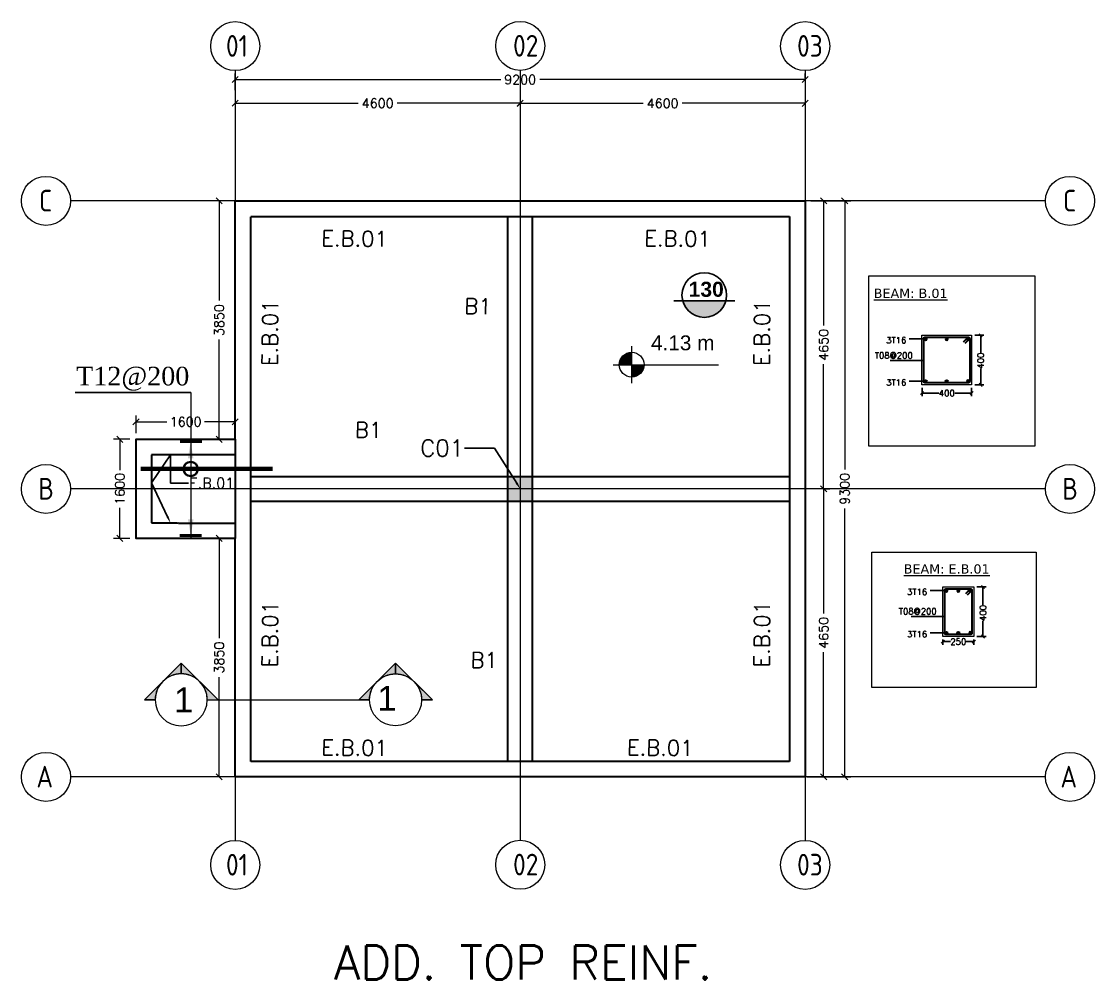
# Model space of a CAD drawing. Header units: millimetres. Extents: x 5119 to 442966, y -339486 to 193490.
# Drawn here: x 87421 to 104743, y 112283 to 127753 of the extents above; entities that cross this region are included whole.
import ezdxf
from ezdxf import colors
from ezdxf.entities.mleader import LeaderData, LeaderLine
from ezdxf.math import Vec2, Vec3

# ---------------------------------------------------------------- set-up
doc = ezdxf.new("R2010")
doc.units = ezdxf.units.MM
doc.header["$LTSCALE"] = 10
doc.header["$PDMODE"] = 34
doc.linetypes.add('D15N1A_R&D_E_pianta level 1 (L1)_00$0$PHANTOM', pattern=[12.7, 6.35, -1.27, 1.27, -1.27, 1.27, -1.27])
doc.linetypes.add('hidden', pattern=[6.25, 4.75, -1.5])
doc.layers.add('0SLABS_Pen_No__61', color=7, linetype='Continuous', lineweight=0, true_color=0x6a6a6a)
for name, color, linetype in [('2D Drafting', 7, 'Continuous'), ('SLAB', 1, 'Continuous'), ('text', 7, 'Continuous')]:
    doc.layers.add(name, color=color, linetype=linetype)
for name, color, linetype, lineweight in [('G-ANNO-DIMS', 111, 'Continuous', 9), ('G-ANNO-SYMB', 111, 'Continuous', 9), ('S-COLS', 52, 'Continuous', 9), ('STR-BEAM', 5, 'hidden', 30), ('STR-CONC', 3, 'Continuous', 30), ('STR-CONC_IN_SEC', 7, 'Continuous', 15), ('STR-DIM', 1, 'Continuous', 9), ('STR-GRID', 248, 'Continuous', 9), ('STR-HATCH', 4, 'Continuous', 9), ('STR-REINF_IN_SEC', 7, 'Continuous', 30), ('STR-TEXT', 7, 'Continuous', 9)]:
    doc.layers.add(name, color=color, linetype=linetype, lineweight=lineweight)
doc.styles.add('Arial_2', font='arial.ttf', dxfattribs={"height": 450})
doc.styles.add('Arial_3', font='arial.ttf', dxfattribs={"height": 240})
doc.styles.add('MINA_CM_S', font='romans.shx', dxfattribs={"height": 15})
doc.styles.add('MINA_MM', font='romans.shx', dxfattribs={"height": 200})
doc.styles.add('MINA_MM_ANNOT_PLAN', font='dim.shx', dxfattribs={"height": 350})
doc.styles.add('MINA_MM_S', font='romans.shx', dxfattribs={"height": 150})
doc.styles.add('MINA_MM_X-SEC_50', font='romans.shx', dxfattribs={"height": 100})
doc.styles.add('MZBOLT', font='times.ttf', dxfattribs={"height": 0.5})
doc.styles.add('style1', font='arialbd.ttf')
doc.dimstyles.new('MINA_MM_S', dxfattribs={"dimtxt": 150, "dimasz": 100, "dimexe": 100, "dimexo": 100, "dimgap": 50, "dimtad": 0, "dimdec": 0, "dimzin": 0, "dimdsep": 46, "dimtxsty": 'MINA_MM_S', "dimblk": 'OBLIQUE', "dimcen": 0.09, "dimclrd": 256, "dimclre": 256, "dimclrt": 7, "dimadec": 0, "dimazin": 0, "dimtfac": 1, "dimtdec": 0, "dimtix": 1, "dimtofl": 0, "dimtmove": 0, "dimatfit": 0, "dimfxl": 1, "dimtolj": 1, "dimtzin": 0, "dimlwd": -1, "dimlwe": -1, "dimarcsym": 0})
doc.dimstyles.new('MINA_MM_X-SEC_50', dxfattribs={"dimtxt": 100, "dimasz": 50, "dimexe": 50, "dimexo": 50, "dimgap": 0, "dimtad": 0, "dimdec": 0, "dimlfac": 0.5, "dimzin": 0, "dimdsep": 46, "dimtxsty": 'MINA_MM_X-SEC_50', "dimblk": 'OBLIQUE', "dimcen": 90, "dimclrt": 7, "dimadec": 0, "dimazin": 0, "dimtfac": 1, "dimtdec": 0, "dimtofl": 0, "dimtmove": 0, "dimatfit": 0, "dimfxl": 1, "dimtolj": 1, "dimtzin": 0, "dimarcsym": 0})

# ---------------------------------------------------------------- blocks, each defined once
blk = doc.blocks.new('ggggggg')
at = {"layer": 'STR-GRID', "ltscale": 10}
for p, q in [((112856, 110282), (112856, 97853)), ((117456, 110284), (117456, 97855)), ((122056, 110282), (122056, 97853))]:
    blk.add_line(p, q, dxfattribs=at)
for points in [[(125935, 108178), (110197, 108178)], [(125935, 103527), (110197, 103527)], [(125935, 98878), (110197, 98878)]]:
    blk.add_lwpolyline(points, dxfattribs=at)
for centre in [(112856, 110678), (117456, 110680), (122056, 110678), (109801, 108178), (126331, 108178), (109801, 103527), (126331, 103527), (109801, 98878), (126331, 98878), (112856, 97457), (117456, 97459), (122056, 97457)]:
    blk.add_circle(centre, 396, dxfattribs=at)
at = {"layer": 'STR-TEXT', "char_height": 350, "attachment_point": 3, "style": 'MINA_MM_ANNOT_PLAN'}
for s, insert in [('01', (113060, 110856)), ('02', (117749, 110858)), ('03', (122340, 110856)), ('C', (109902, 108357)), ('C', (126432, 108357)), ('B', (109930, 103705)), ('B', (126460, 103705)), ('A', (109915, 99057)), ('A', (126445, 99057)), ('01', (113060, 97635)), ('02', (117749, 97637)), ('03', (122340, 97635))]:
    blk.add_mtext_dynamic_manual_height_columns(s, width=668.67, gutter_width=12.5, heights=[0], dxfattribs=dict(at, insert=insert))
blk = doc.blocks.new('_Oblique')
at = {"color": 0, "linetype": 'ByBlock', "lineweight": -2}
blk.add_line((-0.5, -0.5), (0.5, 0.5), dxfattribs=at)
blk = doc.blocks.new('*D397')
at = {"layer": 'Defpoints', "color": 0, "ltscale": 10, "transparency": 16777216}
for p in [(100071, 126815), (100071, 126739), (90871, 126542)]:
    blk.add_point(p, dxfattribs=at)
at = {"layer": 'STR-DIM', "ltscale": 10, "transparency": 16777216}
for p, q in [((90871, 126642), (90871, 126915)), ((90871, 126815), (95157, 126815)), ((100071, 126815), (95786, 126815)), ((100071, 126839), (100071, 126915))]:
    blk.add_line(p, q, dxfattribs=at)
at = {"layer": 'STR-DIM', "ltscale": 10, "transparency": 16777216, "xscale": 100, "yscale": 100, "zscale": 100, "rotation": 180}
blk.add_blockref('_Oblique', (90871, 126815), dxfattribs=at)
at = {"layer": 'STR-DIM', "ltscale": 10, "transparency": 16777216, "xscale": 100, "yscale": 100, "zscale": 100}
blk.add_blockref('_Oblique', (100071, 126815), dxfattribs=at)
at = {"layer": 'STR-DIM', "color": 7, "ltscale": 10, "transparency": 16777216, "insert": (95471, 126815), "char_height": 150, "attachment_point": 5, "style": 'MINA_MM_S'}
blk.add_mtext('\\A1;9200', dxfattribs=at)
blk = doc.blocks.new('*D398')
at = {"layer": 'Defpoints', "color": 0, "ltscale": 10, "transparency": 16777216}
for p in [(95471, 126513), (100071, 126513), (95471, 126431)]:
    blk.add_point(p, dxfattribs=at)
at = {"layer": 'STR-DIM', "ltscale": 10, "transparency": 16777216}
for p, q in [((95471, 126431), (97457, 126431)), ((95471, 126413), (95471, 126331)), ((100071, 126431), (98086, 126431)), ((100071, 126413), (100071, 126331))]:
    blk.add_line(p, q, dxfattribs=at)
at = {"layer": 'STR-DIM', "ltscale": 10, "transparency": 16777216, "xscale": 100, "yscale": 100, "zscale": 100, "rotation": 180}
blk.add_blockref('_Oblique', (95471, 126431), dxfattribs=at)
at = {"layer": 'STR-DIM', "ltscale": 10, "transparency": 16777216, "xscale": 100, "yscale": 100, "zscale": 100}
blk.add_blockref('_Oblique', (100071, 126431), dxfattribs=at)
at = {"layer": 'STR-DIM', "color": 7, "ltscale": 10, "transparency": 16777216, "insert": (97771, 126431), "char_height": 150, "attachment_point": 5, "style": 'MINA_MM_S'}
blk.add_mtext('\\A1;4600', dxfattribs=at)
blk = doc.blocks.new('*D399')
at = {"layer": 'Defpoints', "color": 0, "ltscale": 10, "transparency": 16777216}
for p in [(90871, 126542), (95471, 126515), (90871, 126433)]:
    blk.add_point(p, dxfattribs=at)
at = {"layer": 'STR-DIM', "ltscale": 10, "transparency": 16777216}
for p, q in [((90871, 126442), (90871, 126333)), ((90871, 126433), (92857, 126433)), ((95471, 126433), (93486, 126433)), ((95471, 126415), (95471, 126333))]:
    blk.add_line(p, q, dxfattribs=at)
at = {"layer": 'STR-DIM', "ltscale": 10, "transparency": 16777216, "xscale": 100, "yscale": 100, "zscale": 100, "rotation": 180}
blk.add_blockref('_Oblique', (90871, 126433), dxfattribs=at)
at = {"layer": 'STR-DIM', "ltscale": 10, "transparency": 16777216, "xscale": 100, "yscale": 100, "zscale": 100}
blk.add_blockref('_Oblique', (95471, 126433), dxfattribs=at)
at = {"layer": 'STR-DIM', "color": 7, "ltscale": 10, "transparency": 16777216, "insert": (93171, 126433), "char_height": 150, "attachment_point": 5, "style": 'MINA_MM_S'}
blk.add_mtext('\\A1;4600', dxfattribs=at)
blk = doc.blocks.new('40X45')
at = {"ltscale": 10, "true_color": 0xcd6928}
h = blk.add_hatch(color=32, dxfattribs=at)
h.dxf.hatch_style = 1
h.paths.add_polyline_path([(8370, 114284), (8370, 113884), (8770, 113884), (8770, 114284)])
at = {"layer": 'S-COLS', "ltscale": 10}
blk.add_lwpolyline([(8370, 114284), (8770, 114284), (8770, 113884), (8370, 113884), (8370, 114284)], dxfattribs=at)
blk = doc.blocks.new('*D400')
at = {"layer": 'Defpoints', "color": 0, "ltscale": 10, "transparency": 16777216}
for p in [(89271, 121289), (89271, 121006), (90871, 121006)]:
    blk.add_point(p, dxfattribs=at)
at = {"layer": 'STR-DIM', "ltscale": 10, "transparency": 16777216}
for p, q in [((89271, 121106), (89271, 121389)), ((89271, 121289), (89768, 121289)), ((90871, 121289), (90375, 121289)), ((90871, 121106), (90871, 121389))]:
    blk.add_line(p, q, dxfattribs=at)
at = {"layer": 'STR-DIM', "ltscale": 10, "transparency": 16777216, "xscale": 100, "yscale": 100, "zscale": 100, "rotation": 180}
blk.add_blockref('_Oblique', (89271, 121289), dxfattribs=at)
at = {"layer": 'STR-DIM', "ltscale": 10, "transparency": 16777216, "xscale": 100, "yscale": 100, "zscale": 100}
blk.add_blockref('_Oblique', (90871, 121289), dxfattribs=at)
at = {"layer": 'STR-DIM', "color": 7, "ltscale": 10, "transparency": 16777216, "insert": (90071, 121289), "char_height": 150, "attachment_point": 5, "style": 'MINA_MM_S'}
blk.add_mtext('\\A1;1600', dxfattribs=at)
blk = doc.blocks.new('*D401')
at = {"layer": 'Defpoints', "color": 0, "ltscale": 10, "transparency": 16777216}
for p in [(89271, 121006), (89009, 119406), (89271, 119406)]:
    blk.add_point(p, dxfattribs=at)
at = {"layer": 'STR-DIM', "ltscale": 10, "transparency": 16777216}
for p, q in [((89171, 121006), (88909, 121006)), ((89009, 121006), (89009, 120509)), ((89009, 119406), (89009, 119902)), ((89171, 119406), (88909, 119406))]:
    blk.add_line(p, q, dxfattribs=at)
at = {"layer": 'STR-DIM', "ltscale": 10, "transparency": 16777216, "xscale": 100, "yscale": 100, "zscale": 100}
for p, rotation in [((89009, 121006), 90), ((89009, 119406), 270)]:
    blk.add_blockref('_Oblique', p, dxfattribs=dict(at, rotation=rotation))
at = {"layer": 'STR-DIM', "color": 7, "ltscale": 10, "transparency": 16777216, "insert": (89009, 120206), "char_height": 150, "attachment_point": 5, "rotation": 90, "style": 'MINA_MM_S'}
blk.add_mtext('\\A1;1600', dxfattribs=at)
blk = doc.blocks.new('*D402')
at = {"layer": 'Defpoints', "color": 0, "ltscale": 10, "transparency": 16777216}
for p in [(90871, 124856), (90612, 121006), (90871, 121006)]:
    blk.add_point(p, dxfattribs=at)
at = {"layer": 'STR-DIM', "ltscale": 10, "transparency": 16777216}
for p, q in [((90771, 124856), (90512, 124856)), ((90612, 124856), (90612, 123245)), ((90612, 121006), (90612, 122616)), ((90771, 121006), (90512, 121006))]:
    blk.add_line(p, q, dxfattribs=at)
at = {"layer": 'STR-DIM', "ltscale": 10, "transparency": 16777216, "xscale": 100, "yscale": 100, "zscale": 100}
for p, rotation in [((90612, 124856), 90), ((90612, 121006), 270)]:
    blk.add_blockref('_Oblique', p, dxfattribs=dict(at, rotation=rotation))
at = {"layer": 'STR-DIM', "color": 7, "ltscale": 10, "transparency": 16777216, "insert": (90612, 122931), "char_height": 150, "attachment_point": 5, "rotation": 90, "style": 'MINA_MM_S'}
blk.add_mtext('\\A1;3850', dxfattribs=at)
blk = doc.blocks.new('*D403')
at = {"layer": 'Defpoints', "color": 0, "ltscale": 10, "transparency": 16777216}
for p in [(90871, 119406), (90612, 115556), (90871, 115556)]:
    blk.add_point(p, dxfattribs=at)
at = {"layer": 'STR-DIM', "ltscale": 10, "transparency": 16777216}
for p, q in [((90771, 119406), (90512, 119406)), ((90612, 119406), (90612, 117795)), ((90612, 115556), (90612, 117166)), ((90771, 115556), (90512, 115556))]:
    blk.add_line(p, q, dxfattribs=at)
at = {"layer": 'STR-DIM', "ltscale": 10, "transparency": 16777216, "xscale": 100, "yscale": 100, "zscale": 100}
for p, rotation in [((90612, 119406), 90), ((90612, 115556), 270)]:
    blk.add_blockref('_Oblique', p, dxfattribs=dict(at, rotation=rotation))
at = {"layer": 'STR-DIM', "color": 7, "ltscale": 10, "transparency": 16777216, "insert": (90612, 117481), "char_height": 150, "attachment_point": 5, "rotation": 90, "style": 'MINA_MM_S'}
blk.add_mtext('\\A1;3850', dxfattribs=at)
blk = doc.blocks.new('Spot Elevations - Standard-23738-1-ground floor')
at = {"layer": 'G-ANNO-DIMS'}
h = blk.add_hatch(color=256, dxfattribs=at)
edge = h.paths.add_edge_path(flags=0)
edge.add_line((-2, 0), (-4, 0))
edge.add_arc((-2, 0), 2, 90, 180, ccw=False)
edge.add_line((-2, 2), (-2, 0))
h = blk.add_hatch(color=256, dxfattribs=at)
edge = h.paths.add_edge_path(flags=0)
edge.add_line((-2, 0), (0, 0))
edge.add_arc((-2, 0), 2, 270, 360, ccw=False)
edge.add_line((-2, -2), (-2, 0))
for p, q in [((-2, -3), (-2, 3)), ((-5, 0), (12, 0))]:
    blk.add_line(p, q, dxfattribs=at)
blk.add_circle((-2, 0), 2, dxfattribs=at)
blk = doc.blocks.new('DFSD')
at = {"layer": 'G-ANNO-DIMS', "xscale": 99.99999999999993, "yscale": 99.99999999999993, "zscale": 99.99999999999993}
blk.add_blockref('Spot Elevations - Standard-23738-1-ground floor', (849872, 70278), dxfattribs=at)
at = {"layer": 'G-ANNO-DIMS', "style": 'Arial_3'}
blk.add_text('4.13 m', height=240, dxfattribs=at).set_placement((849983, 70511))
blk = doc.blocks.new('*D404')
at = {"layer": 'Defpoints', "color": 0, "ltscale": 10, "transparency": 16777216}
for p in [(100065, 124856), (100280, 120206), (100370, 120206)]:
    blk.add_point(p, dxfattribs=at)
at = {"layer": 'STR-DIM', "ltscale": 10, "transparency": 16777216}
for p, q in [((100165, 124856), (100470, 124856)), ((100370, 124856), (100370, 122845)), ((100370, 120206), (100370, 122217)), ((100380, 120206), (100470, 120206))]:
    blk.add_line(p, q, dxfattribs=at)
at = {"layer": 'STR-DIM', "ltscale": 10, "transparency": 16777216, "xscale": 100, "yscale": 100, "zscale": 100}
for p, rotation in [((100370, 124856), 90), ((100370, 120206), 270)]:
    blk.add_blockref('_Oblique', p, dxfattribs=dict(at, rotation=rotation))
at = {"layer": 'STR-DIM', "color": 7, "ltscale": 10, "transparency": 16777216, "insert": (100370, 122531), "char_height": 150, "attachment_point": 5, "rotation": 90, "style": 'MINA_MM_S'}
blk.add_mtext('\\A1;4650', dxfattribs=at)
blk = doc.blocks.new('*D405')
at = {"layer": 'Defpoints', "color": 0, "ltscale": 10, "transparency": 16777216}
for p in [(100280, 120206), (99996, 115556), (100370, 115556)]:
    blk.add_point(p, dxfattribs=at)
at = {"layer": 'STR-DIM', "ltscale": 10, "transparency": 16777216}
for p, q in [((100370, 120206), (100370, 118195)), ((100380, 120206), (100470, 120206)), ((100370, 115556), (100370, 117567)), ((100096, 115556), (100470, 115556))]:
    blk.add_line(p, q, dxfattribs=at)
at = {"layer": 'STR-DIM', "ltscale": 10, "transparency": 16777216, "xscale": 100, "yscale": 100, "zscale": 100}
for p, rotation in [((100370, 120206), 90), ((100370, 115556), 270)]:
    blk.add_blockref('_Oblique', p, dxfattribs=dict(at, rotation=rotation))
at = {"layer": 'STR-DIM', "color": 7, "ltscale": 10, "transparency": 16777216, "insert": (100370, 117881), "char_height": 150, "attachment_point": 5, "rotation": 90, "style": 'MINA_MM_S'}
blk.add_mtext('\\A1;4650', dxfattribs=at)
blk = doc.blocks.new('*D406')
at = {"layer": 'Defpoints', "color": 0, "ltscale": 10, "transparency": 16777216}
for p in [(100065, 124856), (99996, 115556), (100710, 115556)]:
    blk.add_point(p, dxfattribs=at)
at = {"layer": 'STR-DIM', "ltscale": 10, "transparency": 16777216}
for p, q in [((100165, 124856), (100810, 124856)), ((100710, 124856), (100710, 120520)), ((100710, 115556), (100710, 119891)), ((100096, 115556), (100810, 115556))]:
    blk.add_line(p, q, dxfattribs=at)
at = {"layer": 'STR-DIM', "ltscale": 10, "transparency": 16777216, "xscale": 100, "yscale": 100, "zscale": 100}
for p, rotation in [((100710, 124856), 90), ((100710, 115556), 270)]:
    blk.add_blockref('_Oblique', p, dxfattribs=dict(at, rotation=rotation))
at = {"layer": 'STR-DIM', "color": 7, "ltscale": 10, "transparency": 16777216, "insert": (100710, 120206), "char_height": 150, "attachment_point": 5, "rotation": 90, "style": 'MINA_MM_S'}
blk.add_mtext('\\A1;9300', dxfattribs=at)
blk = doc.blocks.new('Section - Standard-1049-4-stair case roof')
at = {"layer": 'G-ANNO-SYMB'}
h = blk.add_hatch(color=256, dxfattribs=at)
edge = h.paths.add_edge_path(flags=0)
edge.add_line((-6, 8.49), (-6, 6))
edge.add_arc((-6, 0), 6, 90, 135)
edge.add_line((-10.24, 4.24), (-6, 8.49))
h = blk.add_hatch(color=256, dxfattribs=at)
edge = h.paths.add_edge_path(flags=0)
edge.add_line((-6, 8.49), (-1.76, 4.24))
edge.add_arc((-6, 0), 6, 45, 90)
edge.add_line((-6, 6), (-6, 8.49))
h = blk.add_hatch(color=256, dxfattribs=at)
edge = h.paths.add_edge_path(flags=0)
edge.add_line((-14.49, 0), (-10.24, 4.24))
edge.add_arc((-6, 0), 6, 135, 180)
edge.add_line((-12, 0), (-14.49, 0))
h = blk.add_hatch(color=256, dxfattribs=at)
edge = h.paths.add_edge_path(flags=0)
edge.add_line((2.49, 0), (0, 0))
edge.add_arc((-6, 0), 6, 360, 405)
edge.add_line((-1.76, 4.24), (2.49, 0))
for p, q in [((-6, 8.49), (-14.49, 0)), ((-6, 8.49), (-10.24, 4.24)), ((-6, 8.49), (2.49, 0)), ((-6, 6), (-6, 8.49)), ((-6, 8.49), (-6, 6)), ((-1.76, 4.24), (-6, 8.49)), ((-10.24, 4.24), (-14.49, 0)), ((2.49, 0), (-1.76, 4.24)), ((-14.49, 0), (-12, 0)), ((0, 0), (2.49, 0)), ((-12, 0), (-14.49, 0)), ((0, 0), (2.49, 0))]:
    blk.add_line(p, q, dxfattribs=at)
for start, end in [(360, 180), (90, 135), (45, 90), (135, 180), (360, 45), (180, 360)]:
    blk.add_arc((-6, 0), 6, start, end, dxfattribs=at)
blk = doc.blocks.new('*D431')
at = {"layer": 'Defpoints', "color": 0, "transparency": 16777216}
for p in [(102794, 118622), (102794, 117822), (102942, 117822)]:
    blk.add_point(p, dxfattribs=at)
at = {"layer": 'STR-DIM', "color": 0, "lineweight": -2, "transparency": 16777216}
for p, q in [((102844, 118622), (102992, 118622)), ((102942, 118622), (102942, 118331)), ((102942, 117822), (102942, 118074)), ((102844, 117822), (102992, 117822))]:
    blk.add_line(p, q, dxfattribs=at)
at = {"layer": 'STR-DIM', "color": 0, "lineweight": -2, "transparency": 16777216, "xscale": 50, "yscale": 50, "zscale": 50}
for p, rotation in [((102942, 118622), 90), ((102942, 117822), 270)]:
    blk.add_blockref('_Oblique', p, dxfattribs=dict(at, rotation=rotation))
at = {"layer": 'STR-DIM', "color": 7, "transparency": 16777216, "insert": (102942, 118203), "char_height": 100, "attachment_point": 5, "rotation": 90, "style": 'MINA_MM_X-SEC_50'}
blk.add_mtext('\\A1;400', dxfattribs=at)
blk = doc.blocks.new('BAR')
at = {"layer": 'STR-HATCH'}
h = blk.add_hatch(dxfattribs=at)
h.set_pattern_fill('ANSI31', color=256, scale=20)
h.set_pattern_definition([(45, (0, 0), (-1.76777, 1.76777), [])])
edge = h.paths.add_edge_path()
edge.add_arc((0, 0), 12.5, 0, 360)
at = {"layer": 'STR-REINF_IN_SEC'}
blk.add_circle((0, 0), 12.5, dxfattribs=at)
blk = doc.blocks.new('*D432')
at = {"layer": 'Defpoints', "color": 0, "transparency": 16777216}
for p in [(102294, 117822), (102794, 117822), (102794, 117739)]:
    blk.add_point(p, dxfattribs=at)
at = {"layer": 'STR-DIM', "color": 0, "lineweight": -2, "transparency": 16777216}
for p, q in [((102294, 117772), (102294, 117689)), ((102294, 117739), (102416, 117739)), ((102794, 117739), (102673, 117739)), ((102794, 117772), (102794, 117689))]:
    blk.add_line(p, q, dxfattribs=at)
at = {"layer": 'STR-DIM', "color": 0, "lineweight": -2, "transparency": 16777216, "xscale": 50, "yscale": 50, "zscale": 50, "rotation": 180}
blk.add_blockref('_Oblique', (102294, 117739), dxfattribs=at)
at = {"layer": 'STR-DIM', "color": 0, "lineweight": -2, "transparency": 16777216, "xscale": 50, "yscale": 50, "zscale": 50}
blk.add_blockref('_Oblique', (102794, 117739), dxfattribs=at)
at = {"layer": 'STR-DIM', "color": 7, "transparency": 16777216, "insert": (102544, 117739), "char_height": 100, "attachment_point": 5, "style": 'MINA_MM_X-SEC_50'}
blk.add_mtext('\\A1;250', dxfattribs=at)
blk = doc.blocks.new('*D433')
at = {"layer": 'Defpoints', "color": 0, "transparency": 16777216}
for p in [(102758, 122686), (102758, 121886), (102905, 121886)]:
    blk.add_point(p, dxfattribs=at)
at = {"layer": 'STR-DIM', "color": 0, "lineweight": -2, "transparency": 16777216}
for p, q in [((102808, 122686), (102955, 122686)), ((102905, 122686), (102905, 122404)), ((102905, 121886), (102905, 122147)), ((102808, 121886), (102955, 121886))]:
    blk.add_line(p, q, dxfattribs=at)
at = {"layer": 'STR-DIM', "color": 0, "lineweight": -2, "transparency": 16777216, "xscale": 50, "yscale": 50, "zscale": 50}
for p, rotation in [((102905, 122686), 90), ((102905, 121886), 270)]:
    blk.add_blockref('_Oblique', p, dxfattribs=dict(at, rotation=rotation))
at = {"layer": 'STR-DIM', "color": 7, "transparency": 16777216, "insert": (102905, 122276), "char_height": 100, "attachment_point": 5, "rotation": 90, "style": 'MINA_MM_X-SEC_50'}
blk.add_mtext('\\A1;400', dxfattribs=at)
blk = doc.blocks.new('*D434')
at = {"layer": 'Defpoints', "color": 0, "transparency": 16777216}
for p in [(101958, 121886), (102758, 121886), (102758, 121752)]:
    blk.add_point(p, dxfattribs=at)
at = {"layer": 'STR-DIM', "color": 0, "lineweight": -2, "transparency": 16777216}
for p, q in [((101958, 121836), (101958, 121702)), ((102758, 121836), (102758, 121702)), ((101958, 121752), (102229, 121752)), ((102758, 121752), (102486, 121752))]:
    blk.add_line(p, q, dxfattribs=at)
at = {"layer": 'STR-DIM', "color": 0, "lineweight": -2, "transparency": 16777216, "xscale": 50, "yscale": 50, "zscale": 50, "rotation": 180}
blk.add_blockref('_Oblique', (101958, 121752), dxfattribs=at)
at = {"layer": 'STR-DIM', "color": 0, "lineweight": -2, "transparency": 16777216, "xscale": 50, "yscale": 50, "zscale": 50}
blk.add_blockref('_Oblique', (102758, 121752), dxfattribs=at)
at = {"layer": 'STR-DIM', "color": 7, "transparency": 16777216, "insert": (102358, 121752), "char_height": 100, "attachment_point": 5, "style": 'MINA_MM_X-SEC_50'}
blk.add_mtext('\\A1;400', dxfattribs=at)

msp = doc.modelspace()

# ---------------------------------------------------------------- hatches: boundary and pattern name
at = {"layer": '2D Drafting'}
msp.add_hatch(color=255, dxfattribs=at).paths.add_polyline_path([(98095.9, 123240.6, 0.7637627), (98791.4, 123240.6)])

# ---------------------------------------------------------------- linework, layer by layer
msp.add_line((90152.1, 121761.7), (88287.5, 121761.7))
at = {"lineweight": 0}
msp.add_line((90152.1, 121761.7), (90153.5, 119405.7), dxfattribs=at)
at = {"lineweight": 50}
for p, q in [((89980, 120968.5), (90332.4, 120968.5)), ((89977.2, 119451.9), (90329.6, 119451.9))]:
    msp.add_line(p, q, dxfattribs=at)
at = {"lineweight": 70}
msp.add_line((89346.7, 120526.8), (91471.3, 120526.8), dxfattribs=at)
for points in [[(90197.4, 120698.5), (90107.4, 120698.5), (90152.4, 120968.5)], [(90198.4, 119714.4), (90108.4, 119714.4), (90153.4, 119451.9)]]:
    msp.add_solid(points)
at = {"layer": '0SLABS_Pen_No__61', "color": 6, "linetype": 'Continuous', "lineweight": 35}
msp.add_circle((90152.8, 120526.8), 116, dxfattribs=at)
at = {"layer": '2D Drafting'}
msp.add_line((97950, 123240.6), (98937.2, 123240.6), dxfattribs=at)
msp.add_circle((98443.6, 123335.5), 360.4, dxfattribs=at)
at = {"layer": 'G-ANNO-SYMB'}
msp.add_line((90415.5, 116799.5), (93035.4, 116799.5), dxfattribs=at)
at = {"layer": 'STR-BEAM', "ltscale": 0.25}
msp.add_lwpolyline([(91121.3, 124605.7), (99821.3, 124605.7), (99821.3, 115805.7), (91121.3, 115805.7)], close=True, dxfattribs=at)
for points in [[(95271.3, 115805.7), (95271.3, 124605.7)], [(95671.3, 115805.7), (95671.3, 124605.7)], [(90871.3, 121005.7), (90871.3, 119405.7)], [(90871.3, 120755.7), (89521.3, 120755.7), (89521.3, 119655.7), (90871.3, 119652.7)], [(91121.3, 120405.7), (99821.3, 120405.7)], [(91121.3, 120005.7), (99821.3, 120005.7)]]:
    msp.add_lwpolyline(points, dxfattribs=at)
at = {"layer": 'STR-CONC', "ltscale": 10}
msp.add_lwpolyline([(90871.3, 119405.7), (89271.3, 119405.7), (89271.3, 121005.7), (90871.3, 121005.7), (90871.3, 124855.7), (100071.3, 124855.7), (100071.3, 115555.7), (90871.3, 115555.7)], close=True, dxfattribs=at)
at = {"layer": 'STR-CONC_IN_SEC'}
for points in [[(102757.6, 122685.6), (102757.6, 121885.6), (101957.6, 121885.6), (101957.6, 122685.6)], [(102794.1, 118622.5), (102794.1, 117822.5), (102294.1, 117822.5), (102294.1, 118622.5)]]:
    msp.add_lwpolyline(points, close=True, dxfattribs=at)
at = {"layer": 'STR-DIM'}
for points in [[(101100.6, 123647.6), (103781.2, 123647.6), (103781.2, 120895.9), (101100.6, 120895.9)], [(101147, 119184.5), (103798.1, 119184.5), (103798.1, 116996.4), (101147, 116996.4)]]:
    msp.add_lwpolyline(points, close=True, dxfattribs=at)
at = {"layer": 'STR-REINF_IN_SEC'}
for points in [[(102013.6, 122655.6), (102701.6, 122655.6, -0.4142136), (102727.6, 122629.6), (102727.6, 121941.6, -0.4142136), (102701.6, 121915.6), (102013.6, 121915.6, -0.4142136), (101987.6, 121941.6), (101987.6, 122629.6, -0.4142136)], [(102350.1, 118592.5), (102738.1, 118592.5, -0.4142136), (102764.1, 118566.5), (102764.1, 117878.5, -0.4142136), (102738.1, 117852.5), (102350.1, 117852.5, -0.4142136), (102324.1, 117878.5), (102324.1, 118566.5, -0.4142136)]]:
    msp.add_lwpolyline(points, format="xyb", close=True, dxfattribs=at)
for points in [[(102700.9, 122655.6), (102621.3, 122574.8)], [(102727.6, 122629), (102648.6, 122551.8)], [(102737.4, 118592.5), (102657.8, 118511.7)], [(102764.1, 118565.9), (102685, 118488.6)]]:
    msp.add_lwpolyline(points, dxfattribs=at)

# ---------------------------------------------------------------- block references
at = {"layer": 'G-ANNO-SYMB', "yscale": 69.99999999999994, "zscale": 69.99999999999994}
for p, xscale in [((90419.3, 116799.5), 69.99999999999994), ((93039.2, 116799.5), -69.99999999999994)]:
    msp.add_blockref('Section - Standard-1049-4-stair case roof', p, dxfattribs=dict(at, xscale=xscale))
at = {"layer": 'S-COLS'}
msp.add_blockref('40X45', (86901.8, 6121.3), dxfattribs=at)
at = {"layer": 'SLAB', "color": 0}
msp.add_blockref('DFSD', (-752400.6, 51932.6), dxfattribs=at)
at = {"layer": 'STR-DIM'}
msp.add_blockref('ggggggg', (-21984.4, 16677.3), dxfattribs=at)
at = {"layer": 'STR-REINF_IN_SEC', "yscale": 1.44, "zscale": 1.44, "rotation": 180}
for p, xscale in [((102016.6, 122627), -1.44), ((102357.6, 122627), -1.44), ((102698.7, 122627), 1.44), ((102353, 118563.9), -1.44), ((102544.1, 118563.9), -1.44), ((102735.2, 118563.9), 1.44)]:
    msp.add_blockref('BAR', p, dxfattribs=dict(at, xscale=xscale))
at = {"layer": 'STR-REINF_IN_SEC', "yscale": 1.44, "zscale": 1.44}
for p, xscale in [((102016.6, 121944.2), 1.44), ((102357.6, 121944.2), 1.44), ((102698.7, 121944.2), -1.44), ((102353, 117881.1), 1.44), ((102544.1, 117881.1), 1.44), ((102735.2, 117881.1), -1.44)]:
    msp.add_blockref('BAR', p, dxfattribs=dict(at, xscale=xscale))

# ---------------------------------------------------------------- texts
at = {"layer": 'G-ANNO-SYMB', "char_height": 400, "width": 192.405, "style": 'Arial_2'}
for insert, attachment_point in [((89882.7, 116999.8), 1), ((93475.5, 117024.6), 3)]:
    msp.add_mtext('1', dxfattribs=dict(at, insert=insert, attachment_point=attachment_point))
at = {"layer": 'STR-TEXT', "char_height": 250, "attachment_point": 3, "style": 'MINA_MM'}
for s, insert, rotation in [('E.B.01', (93334.5, 124365.8), 359.38059), ('E.B.01', (98549, 124365.8), 359.38059), ('E.B.01', (91313.4, 123262.2), 89.38059), ('B1', (95011.2, 123276.9), 359.38059), ('E.B.01', (99254.4, 123262.2), 89.38059), ('B1', (93244.8, 121280.3), 359.38059), ('E.B.01', (91313.4, 118395.3), 89.38059), ('E.B.01', (99254.4, 118395.3), 89.38059), ('B1', (95112.3, 117562.8), 359.38059), ('E.B.01', (93334.5, 116144.5), 359.38059), ('E.B.01', (98269.3, 116144.5), 359.38059)]:
    msp.add_mtext_dynamic_manual_height_columns(s, width=668.667, gutter_width=12.5, heights=[0], dxfattribs=dict(at, insert=insert, rotation=rotation))
at = {"layer": 'STR-TEXT'}
for s, insert, char_height, attachment_point, style in [('\\A1;{\\fVerdana|b0|i0|c0|p34;\\LBEAM: B.01}', (101178.1, 123438.3), 150, 1, 'MINA_CM_S'), ('\\A1;3T16', (101379.3, 122655.9), 100, 1, 'MINA_MM_X-SEC_50'), ('\\A1;T08@200', (101195.4, 122410.1), 100, 1, 'MINA_MM_X-SEC_50'), ('\\A1;3T16', (101379.3, 121973.1), 100, 1, 'MINA_MM_X-SEC_50'), ('\\A1;{\\fVerdana|b0|i0|c0|p34;\\LBEAM: E.B.01}', (101662.1, 118987.8), 150, 1, 'MINA_CM_S'), ('\\A1;3T16', (101715.7, 118592.8), 100, 1, 'MINA_MM_X-SEC_50'), ('\\A1;T08@200', (101582, 118279.3), 100, 1, 'MINA_MM_X-SEC_50'), ('\\A1;3T16', (101715.7, 117910), 100, 1, 'MINA_MM_X-SEC_50'), ('\\A1;ADD. TOP REINF.', (95521.1, 112558.1), 550, 5, 'MINA_MM')]:
    msp.add_mtext(s, dxfattribs=dict(at, insert=insert, char_height=char_height, attachment_point=attachment_point, style=style))
at = {"layer": 'text', "linetype": 'D15N1A_R&D_E_pianta level 1 (L1)_00$0$PHANTOM', "lineweight": 5, "ltscale": 10, "insert": (98191.2, 123549.9), "char_height": 243, "width": 446.034, "attachment_point": 1, "style": 'style1'}
msp.add_mtext('130', dxfattribs=at)
at = {"layer": 'text', "insert": (90130, 122176.9), "char_height": 300, "width": 4154.823, "attachment_point": 3, "style": 'MZBOLT'}
msp.add_mtext('T12@200', dxfattribs=at)

# ---------------------------------------------------------------- dimensions: what is measured, and where the dimension line sits
at = {"layer": 'STR-DIM', "ltscale": 10}
dim = msp.add_linear_dim(base=(100071.3, 126815.2), p1=(90871.3, 126541.8), p2=(100071.3, 126738.5), dimstyle='MINA_MM_S', dxfattribs=at)
dim.commit()
dim.dimension.update_dxf_attribs({"geometry": '*D397', "text_midpoint": (95471.3, 126815.2), "dimtype": 160})
dim = msp.add_linear_dim(base=(90871.3, 126432.7), p1=(95471.3, 126515.2), p2=(90871.3, 126541.8), dimstyle='MINA_MM_S', override={"dimtmove": 1}, dxfattribs=at)
dim.commit()
dim.dimension.update_dxf_attribs({"geometry": '*D399', "text_midpoint": (93171.3, 126432.7)})
for base, p1, p2, picture, middle in [((95471.3, 126430.9), (100071.3, 126513.3), (95471.3, 126513.3), '*D398', (97771.3, 126430.9)), ((89271.3, 121289.2), (90871.3, 121005.7), (89271.3, 121005.7), '*D400', (90071.3, 121289.2))]:
    dim = msp.add_linear_dim(base=base, p1=p1, p2=p2, dimstyle='MINA_MM_S', dxfattribs=at)
    dim.commit()
    dim.dimension.update_dxf_attribs({"geometry": picture, "text_midpoint": middle})
for base, p1, p2, picture, middle in [((90611.7, 121005.7), (90871.3, 124855.7), (90871.3, 121005.7), '*D402', (90611.7, 122930.7)), ((100709.5, 115555.7), (100065.3, 124855.7), (99995.8, 115555.7), '*D406', (100709.5, 120205.7)), ((100370.4, 120205.9), (100065.3, 124855.7), (100280.1, 120205.9), '*D404', (100370.4, 122530.8)), ((89008.6, 119405.7), (89271.3, 121005.7), (89271.3, 119405.7), '*D401', (89008.6, 120205.7)), ((90611.7, 115555.7), (90871.3, 119405.7), (90871.3, 115555.7), '*D403', (90611.7, 117480.7))]:
    dim = msp.add_linear_dim(base=base, p1=p1, p2=p2, angle=90, dimstyle='MINA_MM_S', dxfattribs=at)
    dim.commit()
    dim.dimension.update_dxf_attribs({"geometry": picture, "text_midpoint": middle})
at = {"layer": 'STR-DIM'}
for base, p1, p2, picture, middle in [((102905.2, 121885.6), (102757.6, 122685.6), (102757.6, 121885.6), '*D433', (102905.2, 122275.6)), ((102941.7, 117822.5), (102794.1, 118622.5), (102794.1, 117822.5), '*D431', (102941.7, 118202.8))]:
    dim = msp.add_linear_dim(base=base, p1=p1, p2=p2, angle=270, dimstyle='MINA_MM_X-SEC_50', dxfattribs=at)
    dim.commit()
    dim.dimension.update_dxf_attribs({"geometry": picture, "text_midpoint": middle, "dimtype": 160})
for base, p1, p2, picture, middle in [((102757.6, 121751.8), (101957.6, 121885.6), (102757.6, 121885.6), '*D434', (102357.6, 121751.8)), ((102794.1, 117738.7), (102294.1, 117822.5), (102794.1, 117822.5), '*D432', (102544.1, 117738.7))]:
    dim = msp.add_linear_dim(base=base, p1=p1, p2=p2, dimstyle='MINA_MM_X-SEC_50', dxfattribs=at)
    dim.commit()
    dim.dimension.update_dxf_attribs({"geometry": picture, "text_midpoint": middle})
at = {"layer": 'STR-DIM', "ltscale": 10}
dim = msp.add_linear_dim(base=(100370.4, 115555.7), p1=(100280.1, 120205.9), p2=(99995.8, 115555.7), angle=90, dimstyle='MINA_MM_S', override={"dimtxt": 150, "dimtmove": 1}, dxfattribs=at)
dim.commit()
dim.dimension.update_dxf_attribs({"geometry": '*D405', "text_midpoint": (100370.4, 117880.8)})

# ---------------------------------------------------------------- leaders
at = {"layer": 'STR-DIM'}
for points in [[(102016.6, 122627), (101752.3, 122627), (102016.6, 122627), (101752.3, 122627)], [(101987.6, 122280.5), (101445.7, 122280.5)], [(102016.6, 121944.2), (101752.3, 121944.2), (102016.6, 121944.2), (101752.3, 121944.2)], [(102353, 118563.9), (102088.7, 118563.9), (102353, 118563.9), (102088.7, 118563.9)], [(102324.1, 118145.9), (101782.2, 118145.9)], [(102353, 117881.1), (102088.7, 117881.1), (102353, 117881.1), (102088.7, 117881.1)]]:
    msp.add_leader(points, dimstyle='MINA_MM_X-SEC_50', dxfattribs=at)
at = {"layer": 'STR-TEXT'}
ml = msp.add_multileader_mtext('Standard', dxfattribs=at)
ml.set_content('C01', color=256, style='MINA_MM')
ml.set_leader_properties(color=1)
ml.build(insert=Vec2(0, 0))
ml.multileader.update_dxf_attribs({"arrow_head_size": 110})
ctx = ml.context
ctx.base_point, ctx.char_height, ctx.arrow_head_size, ctx.landing_gap_size, ctx.plane_origin = Vec3(93924.3, 120865.1), 270, 110, 10, Vec3(96777.4, 120200.5)
ctx.text_align_type = 2
notes = []
notes.append((ctx, [(1, (1, 1, 0), (95058.4, 120865.1), (-1, 0), 484.1, [(0, [(95473.9, 120203.9)], 0, [])])]))
ctx.mtext.insert, ctx.mtext.alignment, ctx.mtext.flow_direction = Vec3(94564.3, 121000.1), 3, 5
ml = msp.add_multileader_mtext('Standard', dxfattribs=at)
ml.set_content('E.B.01', color=256, style='MINA_MM')
ml.set_leader_properties(color=1)
ml.build(insert=Vec2(0, 0))
ml.multileader.update_dxf_attribs({"arrow_head_size": 110})
ctx = ml.context
ctx.base_point, ctx.char_height, ctx.arrow_head_size, ctx.landing_gap_size, ctx.plane_origin = Vec3(90117.1, 120299.1), 170, 110, 10, Vec3(92377.4, 119447.5)
notes.append((ctx, [(0, (1, 1, 0), (89826.8, 120299.1), (1, 0), 290.3, [(2, [(89826.5, 119655), (89521.3, 120300.7), (89826.8, 120755.7)], 0, [])])]))
ctx.mtext.insert, ctx.mtext.flow_direction = Vec3(90127.1, 120384.1), 5
for ctx, leaders in notes:
    for number, flags, end, landing, length, lines in leaders:
        leader = LeaderData()
        leader.index, (leader.has_last_leader_line, leader.has_dogleg_vector, leader.attachment_direction) = number, flags
        leader.last_leader_point, leader.dogleg_vector, leader.dogleg_length = Vec3(end), Vec3(landing), length
        for number, points, colour, breaks in lines:
            line = LeaderLine()
            line.index, line.vertices, line.color, line.breaks = number, Vec3.list(points), colors.encode_raw_color(colour), breaks
            leader.lines.append(line)
        ctx.leaders.append(leader)

doc.saveas('drawing.dxf')
